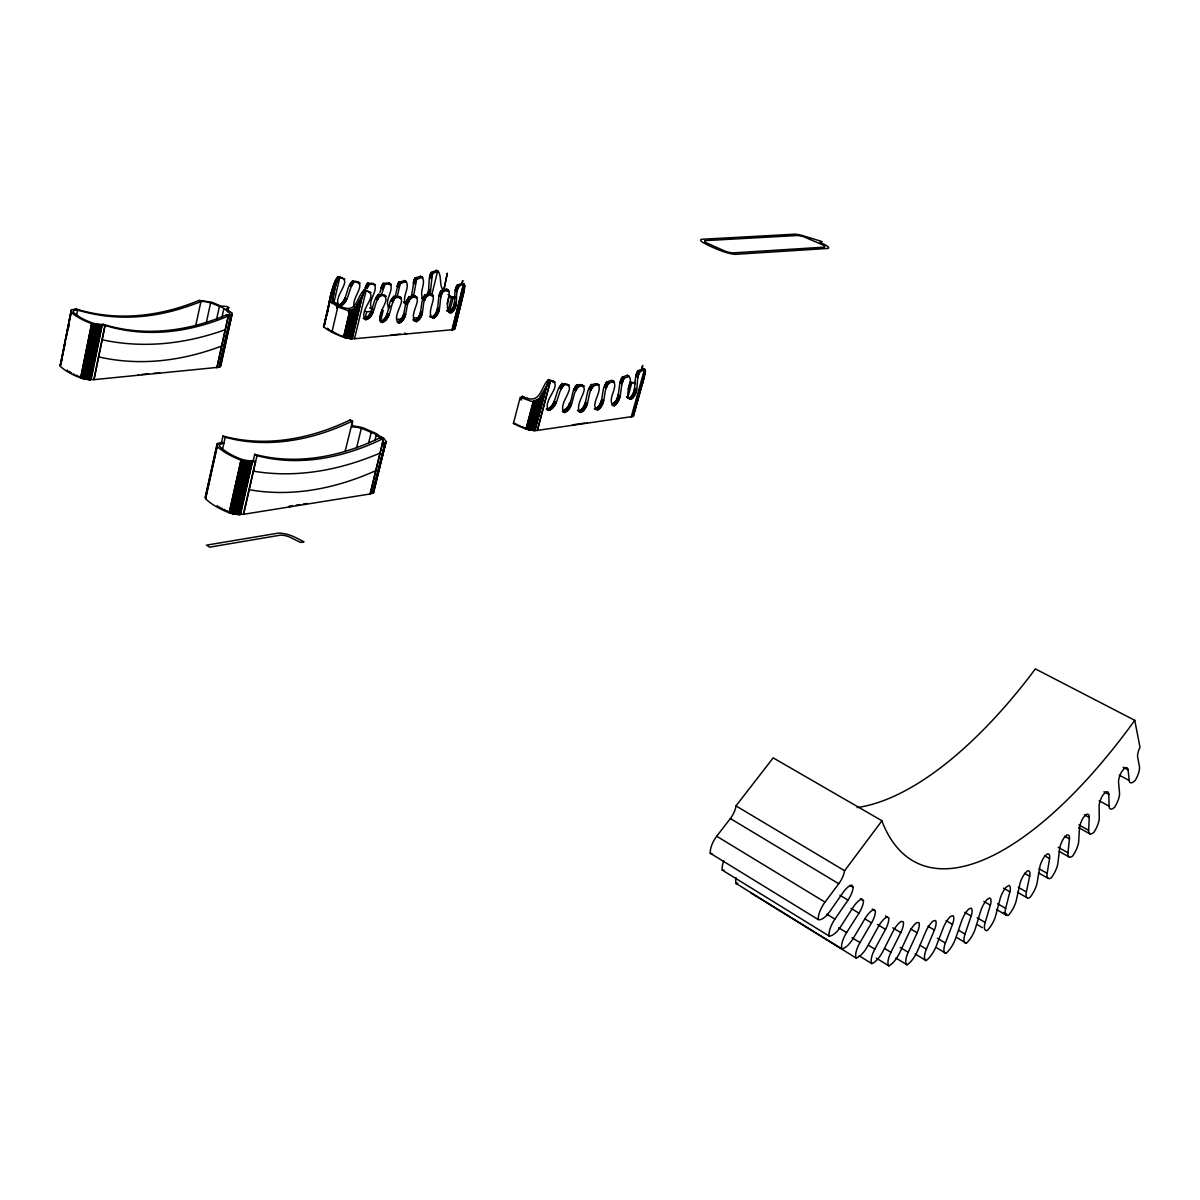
<?xml version="1.0" encoding="UTF-8"?>
<svg xmlns="http://www.w3.org/2000/svg" width="1200" height="1200" viewBox="0 0 1200 1200"><rect width="100%" height="100%" fill="white"/><g stroke="black" fill="none" stroke-linecap="round" stroke-linejoin="round"><path stroke-width="1.5" d="M395.595 297.24C389.415 304.74 392.145 318.255 382.11 322.545L380.25 321.585C391.845 318.66 385.71 294.345 397.155 297.39C409.92 297.465 389.7 316.8 399.075 323.16C410.04 318.885 403.275 299.97 413.43 297.285C424.785 296.655 406.635 316.695 416.355 321.69C427.245 316.635 418.875 297.66 430.02 294.975C439.755 294.525 423.87 314.505 433.785 318.195C442.77 312.24 437.925 299.865 442.905 291.675C457.695 285.3 440.295 309.75 451.29 312.735C462 305.97 450.285 286.695 464.1 284.01A8.04 4.02 -66.9 0 1 464.655 285.18L461.52 300.51M362.46 297.135L364.17 289.875L365.685 291.3A8.355 6.045 -59.2 0 0 362.49 295.44L355.335 308.025L349.605 310.65A10.2 6.51 -14.9 0 1 347.745 310.5L337.815 306.93L330.675 301.68A10.17 6.45 -15 0 1 330.045 300.555L330.39 295.665L335.265 280.56A8.265 4.47 -66.4 0 1 337.56 277.035M373.86 490.755L373.305 492.795L370.275 493.95L243.39 514.32L236.58 514.335L229.155 512.7A14.055 5.085 12.3 0 1 227.01 511.905L226.47 511.695A56.745 20.25 12.5 0 1 206.775 499.86L206.505 499.605A13.995 5.025 12.1 0 1 205.695 498.63L205.8 495.81M220.215 364.11A12.18 3.78 12.3 0 1 220.5 364.455L220.83 366.045L232.185 313.665L220.14 366.81L231.84 313.08A12.27 3.57 12.5 0 0 231.105 312.345L226.14 308.94L228.225 308.205A2.67 0.78 12.6 0 0 228.81 308.025M553.185 382.32L553.185 381.09L548.475 379.605L535.005 430.545L526.005 428.955A11.7 3.615 14.7 0 1 523.995 428.25L523.545 428.085A47.4 14.475 14.8 0 1 513.405 423.465L520.23 397.26L531.09 401.235A10.68 7.23 -12.2 0 0 533.085 401.415L539.175 398.685L546.87 385.545A8.775 5.805 -59.5 0 1 550.17 381.165L548.475 379.605M857.145 807.585A371.865 157.74 -64.1 0 0 1028.925 677.445L1035.345 668.895L1134.75 720.3L1140 747.255A11.925 4.005 -62.5 0 0 1137.645 757.005L1139.445 766.605A13.425 4.5 -62.3 0 1 1135.29 780.33A13.41 4.485 -62.4 0 1 1129.185 780.45L1128.105 769.86A12 4.05 -62.3 0 0 1124.16 768.585L1121.415 772.14A11.985 4.05 -62.3 0 0 1118.55 782.265L1119.525 793.02A13.5 4.545 -62.1 0 1 1114.725 807.15A13.485 4.53 -62.1 0 1 1109.07 806.145L1108.83 794.445A12.075 4.11 -62 0 0 1105.275 792.315L1102.485 795.645A12.06 4.095 -62.1 0 0 1099.11 806.115L1099.26 817.995A13.605 4.605 -61.9 0 1 1093.8 832.455A13.575 4.59 -61.9 0 1 1088.64 830.295L1089.24 817.515A12.165 4.155 -61.8 0 0 1086.105 814.53L1083.285 817.635A12.15 4.14 -61.9 0 0 1079.415 828.39L1078.695 841.35A13.71 4.68 -61.6 0 1 1072.605 856.08A13.695 4.665 -61.7 0 1 1067.97 852.75L1058.205 847.29M427.215 294.72C431.235 287.445 424.995 267.63 438.54 271.71C441.855 277.59 438.915 285.69 443.7 291.03L447.345 273.12L443.595 290.925M427.635 293.85L429.465 294.765L430.365 292.065L432.3 274.755L433.14 273.165L438.21 271.29L436.125 270.45M450.105 312.495L448.26 311.565L449.445 311.82C460.335 305.175 448.125 283.23 463.44 283.695M642.825 368.43C648.09 370.11 638.46 370.26 638.82 373.92C636.93 379.125 637.65 384.885 636.54 390.24C636.165 394.26 631.41 401.88 628.68 398.355C640.56 392.655 628.725 367.35 644.91 369.39A8.43 3.63 -66.6 0 1 645.36 370.545L642.615 383.085M1067.97 852.75L1069.455 838.95A12.27 4.215 -61.6 0 0 1066.77 835.095L1063.935 837.96A12.24 4.215 -61.7 0 0 1059.57 848.94L1057.95 862.935A13.845 4.755 -61.4 0 1 1051.23 877.875A13.815 4.74 -61.5 0 1 1047.18 873.36L1039.155 868.815M411.405 296.775L414.165 279.72L415.125 277.905L420.525 276.285C428.415 280.95 417.21 293.28 423.81 299.31M411.615 295.86L413.445 296.775L416.625 279.375L422.355 277.2M433.785 318.195L430.305 316.515L431.94 317.265C440.91 311.31 436.065 298.935 441.045 290.76L446.43 289.11L448.29 290.025M329.82 299.115L329.1 302.28M1047.18 873.36L1049.565 858.57A12.375 4.29 -61.4 0 0 1047.345 853.875L1044.51 856.455A12.36 4.275 -61.5 0 0 1039.665 867.63L1037.145 882.6A13.98 4.845 -61.2 0 1 1029.795 897.645A13.95 4.83 -61.2 0 1 1026.375 891.96L1018.305 887.325M629.505 376.245L624.27 378.18C619.125 386.745 623.175 399.315 614.28 405.795C607.635 405.33 617.655 402.24 617.325 397.77C619.725 391.11 618.435 383.34 622.215 377.16L627.435 375.225C635.85 379.995 622.83 393.285 630.18 399.225M232.275 314.31L230.985 315.54L219.315 367.2L93.84 379.65L80.61 377.91A12.915 4.155 11.3 0 1 78.675 377.205L78.21 377.025A52.2 16.59 11.5 0 1 61.14 367.035L60.93 366.825A12.87 4.11 11.2 0 1 60.285 366.03L71.37 310.005L75.69 308.865A295.305 212.88 -67.5 0 0 199.035 300.405L211.53 302.19A12.225 3.54 12.4 0 1 213.375 302.835L220.725 306.03L224.73 306.33A2.67 0.78 12.6 0 1 228.885 307.65M395.055 297.105L398.475 282.525L404.655 280.545C412.26 285.645 400.245 297.63 406.335 304.395M396.915 297.84L400.305 283.44L406.5 281.46M416.355 321.69L413.415 320.19L414.495 320.745C426.06 315.27 416.19 293.865 430.605 293.475L432.48 294.405M60.165 365.79L71.37 310.005L60.285 366.03M61.005 363.645L61.92 359.94M62.43 356.46L65.505 341.97M66.03 338.49L69.105 324L68.46 327.57M69.615 320.52L71.55 311.46M76.56 315.345L77.64 309.96L75.69 308.865M80.61 377.91L91.62 323.58A13.005 3.915 11.6 0 1 89.67 322.89L89.205 322.695A52.56 15.675 11.8 0 1 71.955 312.96L71.73 312.765A12.96 3.885 11.5 0 1 71.085 311.985L71.07 310.305M80.76 377.955L91.77 323.625L105.135 325.44A298.245 211.71 -67.3 0 0 228.18 316.08L230.91 315.57M81.075 378.06L91.935 323.685M81.24 378.105L92.25 323.775M81.555 378.195L92.415 323.82M81.72 378.24L93.225 324.06M82.53 378.465L93.39 324.105M82.695 378.51L93.72 324.195M83.025 378.6L93.885 324.24M83.19 378.645L94.215 324.315M83.52 378.72L94.38 324.36M83.685 378.765L94.725 324.435M84.015 378.84L94.89 324.48M84.195 378.87L95.235 324.555M84.36 378.915L95.565 324.63M84.69 378.975L95.745 324.66M84.87 379.02L96.075 324.735M85.2 379.08L96.255 324.765M85.38 379.11L96.42 324.81M85.545 379.14L96.765 324.87M85.875 379.215L96.93 324.9M86.055 379.23L97.275 324.96M86.385 379.29L97.44 324.99M86.565 379.32L97.785 325.05L86.895 379.365M87.06 379.395L98.295 325.125M87.405 379.44L98.46 325.14M87.57 379.47L98.805 325.2M87.9 379.5L98.97 325.215M88.08 379.53L99.3 325.26L88.41 379.56M88.575 379.575L99.795 325.32M88.905 379.62L100.125 325.35M89.22 379.635L100.29 325.365M89.385 379.65L100.62 325.395M89.715 379.68L100.785 325.41M89.88 379.695L101.1 325.425M90.195 379.71L101.265 325.44M90.345 379.71L101.58 325.455M90.825 379.74L101.895 325.485M90.975 379.74L102.045 325.485M93.84 379.65L104.925 325.455M94.05 379.635L105.135 325.44L103.17 324.315A9.885 2.985 11.6 0 1 91.05 322.5A42.315 12.645 11.7 0 1 83.175 319.005A54.885 16.365 11.8 0 1 78.99 316.56A59.025 17.58 11.8 0 1 74.055 312.915A9.36 2.805 11.5 0 1 76.725 309.99L87.435 312.66A295.485 212.805 -67.5 0 0 190.605 305.4L201.615 301.395A9.24 2.67 12.4 0 1 210.615 302.88A27.855 8.115 12.4 0 1 219.405 306.48A5.16 1.5 12.5 0 1 223.815 308.76A35.955 10.5 12.4 0 1 229.2 312.705A8.31 2.415 12.5 0 1 226.935 315L226.23 315.015A298.05 211.785 -67.3 0 1 103.17 324.315M1026.375 891.96L1029.675 876.255A12.495 4.365 -61.2 0 0 1027.95 870.705L1025.13 873A12.48 4.35 -61.3 0 0 1019.805 884.28L1016.355 900.165A14.13 4.935 -61 0 1 1008.435 915.255A14.1 4.92 -61 0 1 1005.66 908.4L1009.89 891.84A12.63 4.455 -61 0 0 1008.705 885.45L1005.915 887.415A12.615 4.44 -61.1 0 0 1000.125 898.755L995.745 915.495A14.295 5.04 -60.8 0 1 987.24 930.525A14.265 5.025 -60.9 0 1 985.17 922.485L990.345 905.16A12.78 4.545 -60.9 0 0 989.715 897.945L986.97 899.58A12.75 4.53 -60.9 0 0 980.745 910.89L975.405 928.41A14.475 5.16 -60.6 0 1 966.36 943.275L956.73 937.53M195.81 325.23L200.955 301.44M206.235 322.995L210.615 302.88M216.6 319.29L219.405 306.48M221.88 317.595L223.815 308.76M594.825 408.9C607.005 404.415 597.705 381.645 612.075 380.415C620.61 385.62 605.025 400.485 614.28 405.795M227.415 311.85L228.225 308.205M216.825 367.68L228.18 316.08M217.02 367.665L228.375 316.065L226.23 315.015M219.06 367.275L230.595 315.675M219.465 367.14L231.255 315.42M219.615 367.08L231.84 313.08M598.92 384.72C584.565 384.69 592.605 407.07 580.77 412.44L578.715 411.39C590.535 406.02 582.495 383.64 596.85 383.685C605.31 388.98 587.91 406.2 598.095 409.71C608.595 403.065 600.225 382.89 614.145 381.435M205.215 497.25L217.035 444.165L221.595 442.185L223.83 443.475L222.885 443.55A10.17 3.45 12.3 0 0 220.62 447.39A64.155 21.615 12.7 0 0 226.485 451.8A59.655 20.115 12.7 0 0 231.315 454.71A45.99 15.555 12.6 0 0 240.24 458.79A10.755 3.675 12.4 0 0 253.29 460.53L255.57 461.85L248.88 461.85L241.215 460.185A14.145 4.845 12.4 0 1 238.875 459.345L238.335 459.135A57.12 19.275 12.7 0 1 218.43 447.555L218.16 447.3A14.1 4.785 12.3 0 1 217.32 446.355L217.035 444.165M205.335 497.88L217.41 443.67M205.485 498.255L217.695 443.415M205.695 498.63L217.965 443.235M221.595 442.185L222.96 436.02A325.215 214.8 -66.1 0 0 350.16 419.955L350.355 419.925M222.63 448.86L225.21 437.31L222.96 436.02M229.155 512.7L241.035 460.14L229.335 512.76M229.68 512.865L241.395 460.245M229.86 512.925L241.74 460.35M230.025 512.97L241.92 460.41M230.385 513.075L242.1 460.455M230.565 513.135L242.46 460.56M230.745 513.18L242.64 460.62M230.925 513.225L243 460.71M231.285 513.33L243.18 460.77M231.465 513.375L243.36 460.815M231.645 513.42L243.72 460.905M232.005 513.51L243.915 460.95M232.185 513.555L244.095 460.995M232.365 513.6L244.455 461.085M232.74 513.69L244.65 461.13M232.92 513.72L244.83 461.16M233.1 513.765L245.205 461.25M233.475 513.84L245.385 461.28M233.655 513.87L245.565 461.325M233.835 513.915L245.94 461.4M234.21 513.975L246.12 461.43M234.39 514.02L246.315 461.46M234.57 514.05L246.495 461.49M234.765 514.08L246.675 461.535M234.945 514.11L246.87 461.565M235.125 514.14L247.05 461.595M235.305 514.17L247.425 461.655M235.68 514.215L247.605 461.685M235.86 514.245L247.785 461.7M236.04 514.275L248.145 461.76M236.4 514.32L248.34 461.775M236.58 514.335L248.7 461.82M236.94 514.38L248.88 461.85M237.12 514.395L249.06 461.865M237.3 514.41L249.42 461.91M249.6 461.925L237.66 514.455L249.945 461.955M238.185 514.485L250.125 461.97M238.365 514.5L250.485 462M238.71 514.515L250.65 462M238.89 514.53L250.83 462.015M239.055 514.53L251.34 462.045L239.4 514.545M239.565 514.545L251.685 462.06M239.895 514.56L252.015 462.06M240.225 514.56L252.18 462.06M240.39 514.56L252.345 462.06M253.29 460.53L254.715 454.32A328.56 213.045 -65.9 0 0 381.405 437.115L381.63 437.1M243.39 514.32L255.345 461.895M243.615 514.29L256.995 455.64A328.8 212.925 -65.9 0 0 383.655 438.36L370.275 493.95M350.76 313.47L351.48 310.41M461.865 299.985L454.92 328.68L453.78 329.595L354.525 338.73L343.35 337.125A11.19 3.255 13.4 0 1 341.625 336.51L341.19 336.345A45.36 13.065 13.5 0 1 324.855 327.78L324.63 327.6A11.16 3.225 13.3 0 1 323.91 326.91L331.515 291.615M323.64 326.55L332.535 288.315M323.82 326.805L333.495 285.39M323.91 326.91L334.185 283.41M326.79 315.72L328.05 310.035M330.045 301.695L334.905 281.4M332.16 300.525L337.92 276.555C356.025 279.405 331.035 296.475 339.465 306.33C349.89 302.85 347.61 288.825 354.39 281.805C368.61 283.14 349.71 298.8 354.75 307.725M332.1 303.645L334.935 287.505L337.335 280.8L339.9 277.545L337.92 276.555M333.78 303.21L339.78 277.5L344.79 279.18M336.63 308.265L337.455 304.77A39.525 25.035 -14.5 0 0 339.495 305.835A39.54 25.065 -14.5 0 0 341.55 306.885A30.66 19.455 -14.6 0 0 344.52 307.86A29.34 19.935 -21.5 0 0 347.07 308.415C357.405 309.51 357.585 295.11 364.305 289.92M334.365 332.565A47.385 13.635 13.6 0 1 333.36 332.025L331.92 332.145L337.815 306.93M348.315 312.015L349.125 308.565M347.67 338.22L354.585 308.79M343.5 337.17L349.74 310.65M343.77 337.245L350.055 310.635M343.92 337.29L350.205 310.62M344.205 337.38L350.52 310.575M344.34 337.425L350.835 310.53M344.625 337.5L351.15 310.485M344.91 337.575L351.315 310.455M345.195 337.65L351.645 310.365M345.345 337.695L351.975 310.26M345.63 337.77L352.305 310.155M345.93 337.845L352.47 310.095M346.065 337.875L352.815 309.945M346.365 337.935L353.175 309.75M346.65 338.01L353.34 309.66M346.95 338.07L353.7 309.465M347.085 338.1L354.075 309.195M347.385 338.16L354.45 308.91M347.82 338.25L355.035 308.34M348.105 338.295L355.455 307.86M348.39 338.355L355.905 307.245M356.13 306.87L348.675 338.4L356.625 306.09M349.11 338.46L357.105 305.28M349.395 338.505L357.6 304.455M349.68 338.55L358.08 303.615M349.95 338.58L358.335 303.195M350.1 338.595L358.815 302.34M350.37 338.625L359.31 301.455M350.64 338.655L359.805 300.57M350.925 338.685L360.3 299.67M351.18 338.715L360.78 298.74M351.45 338.73L361.275 297.81M351.72 338.745L361.77 296.88M351.975 338.76L362.25 295.92M352.23 338.775L362.49 295.44M354.525 338.73L366.06 290.835C380.565 294.51 357.39 310.455 365.565 319.8C376.425 316.665 373.2 299.925 381.315 295.26C395.01 297.195 373.305 314.55 382.11 322.545M365.01 318.675L366.645 311.805L372.165 311.37M345.105 451.455L352.575 421.14L351.645 426.945A10.02 3.255 13.4 0 1 361.29 428.4A30.225 9.9 13.4 0 1 371.16 432.54A5.595 1.815 13.5 0 1 376.2 435.21A39.03 12.81 13.3 0 1 381.285 438.765M356.625 447.765L361.29 428.4M368.595 443.115L371.16 432.54M374.91 440.505L376.2 435.21M370.065 493.995L383.655 438.36M379.83 292.515L383.175 283.365L388.845 282.96C396.36 288.525 382.695 300.84 389.385 307.965M381.03 296.025L385.02 284.295L390.69 283.875M384.795 443.565L372.33 493.395L386.085 441.6L373.71 492.345M372.735 493.2L385.26 442.455M373.005 493.02L385.35 442.59M373.365 492.75L386.01 441.345L385.395 440.295A13.32 4.35 13.5 0 0 384.495 439.395L378.645 435.33A12.435 4.05 13.5 0 0 372.42 431.91L364.155 428.22A13.26 4.305 13.4 0 0 362.1 427.485L351.825 425.64M431.55 295.905L437.58 271.365M398.55 322.845L397.215 322.215C409.17 317.58 400.32 294.81 414.855 295.995L416.715 296.94M447.06 303.9L449.22 295.185A21.87 7.86 43.5 0 1 448.005 294.48M448.05 311.46L451.62 296.925L449.22 295.185M449.34 312.9L453.255 297.18A21.885 7.86 43.5 0 0 454.875 297.81L455.4 297.945M452.025 329.91L463.47 284.07M452.19 329.895L463.635 284.055L461.61 283.155M456.915 316.695L454.815 327.93M459.105 307.935L460.86 300.93M453.78 329.595L464.76 285.615M454.08 329.475L464.79 286.56M454.38 329.325L464.565 288.555M454.71 329.04L463.935 292.17M534.24 404.355L535.08 401.175M520.95 399.69L522.255 396.27A41.445 27.825 -11.8 0 0 524.175 397.23M521.31 399.9L522.255 396.27M526.005 428.955L533.235 401.415M526.155 429L533.565 401.4M526.455 429.09L533.73 401.385M526.755 429.18L534.06 401.34M526.905 429.225L534.39 401.295M527.205 429.315L534.57 401.28M527.505 429.39L534.9 401.22M527.805 429.48L535.245 401.13M527.955 429.51L535.425 401.07M528.255 429.585L535.785 400.965L528.405 429.63M528.705 429.705L536.31 400.77M529.02 429.765L536.685 400.59M529.17 429.795L536.88 400.5M529.32 429.84L537.255 400.29M529.77 429.93L537.63 400.05M529.92 429.96L537.825 399.9M530.07 429.99L538.65 399.225M530.67 430.11L538.86 399.015M530.82 430.125L539.295 398.52M531.27 430.2L539.775 397.875M531.42 430.23L540.3 397.08M531.705 430.275L540.555 396.66M532.005 430.305L541.08 395.82M532.14 430.335L541.605 394.965M532.575 430.38L542.13 394.095M532.71 430.395L542.4 393.645M532.86 430.41L542.925 392.745M533.13 430.44L543.45 391.83M533.415 430.47L543.99 390.9M533.685 430.485L544.515 389.955M534.09 430.515L545.04 388.995M534.225 430.53L545.565 388.02M534.615 430.545L546.09 387.045M534.75 430.545L546.615 386.04M535.005 430.545L537.255 430.425L550.305 381.06M537.435 430.41L550.56 380.67C564.66 384.255 541.185 400.86 548.745 410.49C559.545 406.485 556.845 389.895 565.02 384.555C578.43 386.1 556.29 404.37 564.51 412.56C575.355 408.135 570.99 390.12 580.125 386.055C592.515 386.085 572.01 405.675 580.77 412.44M628.065 389.07L630 382.05L631.905 382.41A22.86 8.745 41.8 0 0 633.72 383.115L635.475 383.535M627.705 397.695L631.905 382.41M631.2 417.015L644.475 369.45L642.27 368.46M637.815 396.795L639.465 391.545M633.045 414.075L633.105 416.445L645.33 372.465M633.525 416.07L644.58 376.065M641.73 368.775L642.705 365.49L641.715 368.775M363.72 292.215L367.62 283.125L373.2 283.425C380.535 289.74 365.295 302.01 372.6 309.57M564.045 412.185C559.77 411.57 569.61 408.09 569.25 403.815C573.465 398.985 571.155 382.005 581.865 384.945L583.95 385.995M375.09 284.55L369.48 284.055L366.96 288.6L365.115 287.67M966.36 943.275A14.43 5.13 -60.7 0 1 965.04 934.08L971.145 916.065A12.93 4.65 -60.7 0 0 971.1 908.055L968.43 909.315A12.9 4.635 -60.7 0 0 961.785 920.55L955.485 938.73A14.655 5.28 -60.5 0 1 945.93 953.355L936.39 947.61M642.495 383.415L641.415 385.815M339.465 306.33L337.62 305.37C350.595 302.625 343.95 274.41 359.7 282.795M364.41 318.645C376.485 314.88 370.38 287.88 385.86 296.04M945.93 953.355A14.61 5.25 -60.5 0 1 945.39 943.02L952.455 924.405A13.095 4.755 -60.5 0 0 953.025 915.615L950.43 916.5A13.065 4.74 -60.6 0 0 943.38 927.555L936.135 946.335A14.85 5.415 -60.3 0 1 926.1 960.6L915.06 953.88M548.745 410.49L546.66 409.41C559.605 405.765 553.455 377.355 569.355 385.155M926.1 960.6A14.805 5.385 -60.3 0 1 926.4 949.14L934.395 930.045A13.26 4.875 -60.4 0 0 935.595 920.505L933.105 921A13.23 4.86 -60.4 0 0 925.695 931.8L917.505 951.03A15.06 5.55 -60.2 0 1 907.035 964.815L895.905 958.005M907.035 964.815A15.015 5.52 -60.2 0 1 908.19 952.29L917.115 932.835A13.425 4.995 -60.3 0 0 918.96 922.605L916.605 922.665A13.395 4.98 -60.3 0 0 908.865 933.12L899.73 952.695A15.255 5.7 -60.1 0 1 888.9 965.88L876.255 958.11M888.9 965.88A15.21 5.67 -60.1 0 1 890.94 952.32L900.78 932.64A13.605 5.13 -60.2 0 0 903.285 921.765L901.08 921.39A13.575 5.1 -60.2 0 0 893.04 931.395L883.005 951.195A15.48 5.865 -60 0 1 871.845 963.645L859.095 955.785M871.845 963.645A15.435 5.82 -60 0 1 874.815 949.125L885.525 929.355A13.785 5.265 -60.1 0 0 888.705 917.895L885.54 915.99M751.35 893.52L751.47 893.31A15.21 6.435 -59.6 0 1 751.17 892.515M751.47 893.31L856.08 957.99A15.645 5.985 -59.9 0 1 859.98 942.585L871.545 922.89A13.98 5.4 -60.1 0 0 875.4 910.905L873.57 909.63A13.935 5.37 -60.1 0 0 865.095 918.465L853.335 938.205A15.915 6.195 -59.9 0 1 841.755 948.795L736.095 883.485A15.42 6.6 -59.6 0 1 736.125 877.785M735.975 883.68L736.095 883.485A15.465 6.645 -59.5 0 0 737.835 883.17M841.755 948.795A15.855 6.15 -59.9 0 1 846.615 932.61L858.975 913.155A14.16 5.55 -60.1 0 0 863.505 900.75L861.9 898.995A14.115 5.52 -60.1 0 0 853.29 907.08L840.75 926.55A16.125 6.375 -59.9 0 1 829.08 936L722.31 870.135A15.615 6.78 -59.5 0 1 723.75 861M722.175 870.33L722.31 870.135A15.66 6.825 -59.5 0 0 723.99 870.105M829.08 936A16.08 6.33 -59.9 0 1 834.915 919.125L847.98 900.105A14.34 5.7 -60.1 0 0 853.2 887.355L851.835 885.12A14.31 5.67 -60.1 0 0 843.15 892.38L829.905 911.37A16.35 6.54 -59.9 0 1 818.235 919.56L710.295 853.26A15.825 6.975 -59.6 0 1 716.715 836.235L730.365 818.565A14.1 6.255 -59.9 0 0 735.99 805.905L773.175 757.875L881.955 820.755L883.095 823.95A382.455 146.91 -64 0 0 1128.33 729.135L1134.75 720.3M710.145 853.455L710.295 853.26A15.87 7.005 -59.6 0 0 711.885 853.5M818.235 919.56A16.29 6.51 -59.9 0 1 825.015 902.13L838.74 883.725A14.52 5.85 -60.2 0 0 844.605 870.735L881.955 820.755M60.585 363.93L60.06 365.49M548.58 379.65C541.725 385.365 541.095 400.275 530.205 398.955A30.765 22.14 -18.9 0 1 527.4 398.37M390.705 306.12L388.08 307.35M407.505 303.195L405.015 303.825M424.365 298.38L421.98 298.395L424.335 299.58M453.255 297.18L451.62 296.925M633.105 416.445L537.255 430.425M372.735 308.175L370.275 308.22L372.12 309.165M352.365 421.17L341.61 425.97A325.455 214.68 -66.1 0 1 235.23 439.635L225.21 437.31M821.79 241.815L819.975 242.295L826.2 245.43A11.745 2.52 16 0 1 828.045 248.43L735.24 254.34A12.315 2.79 15.6 0 1 723.84 251.775L723.33 251.595A49.86 11.13 15.7 0 1 703.155 242.58L702.855 242.4A12.255 2.76 15.6 0 1 701.475 239.28L795.12 234.165A11.7 2.505 16 0 1 805.8 236.595L821.91 241.515M384.555 443.67L382.425 444.225M324.6 324.54L323.46 326.16M292.605 505.755L289.02 506.325L289.92 506.85M296.175 505.185L299.745 504.615M303.315 504.045L306.885 503.46M572.52 424.86L584.865 423.09M513.405 423.465L515.16 423.465A49.515 15.105 14.8 0 0 515.535 423.675M141.555 374.49L148.485 373.815M153.69 373.305L159.675 373.245M391.185 334.965L400.335 334.14M331.92 332.145L333.36 332.025A47.355 13.62 13.5 0 1 333.015 331.845M397.17 319.365L402.645 318.915M413.595 318L419.07 317.535M401.19 297.705L399.27 296.565L393.72 296.295M364.17 289.875L371.055 292.485M888.705 917.895L886.68 917.07A13.755 5.235 -60.1 0 0 878.4 926.55L867.48 946.395A15.69 6.03 -59.9 0 1 856.08 957.99M463.38 283.665L464.07 283.98L461.985 283.14M436.305 270.45L438.06 271.305M642.63 368.445L644.91 369.39M435.75 270.465L437.715 271.35M637.95 370.545L640.005 371.55M637.725 370.905L639.78 371.91M637.38 371.565L639.435 372.57M637.065 372.225L639.105 373.23M636.78 372.9L638.82 373.92M431.31 272.265L433.14 273.165M457.2 285L459.045 285.915M431.115 272.61L432.945 273.51M456.99 285.345L458.835 286.26M636.525 373.59L638.58 374.595M430.77 273.225L432.6 274.125M456.645 285.96L458.505 286.875M636.315 374.28L638.37 375.285M430.47 273.855L432.3 274.755M456.345 286.59L458.205 287.505M636.135 374.955L638.19 375.975M636 375.63L638.055 376.635M430.215 274.5L432.045 275.4M456.075 287.25L457.935 288.165M635.91 376.29L637.965 377.295M429.99 275.16L431.82 276.06M455.85 287.91L457.71 288.825M429.795 275.805L431.625 276.72M455.655 288.57L457.515 289.485M429.66 276.465L431.49 277.365M455.52 289.23L457.365 290.145M429.555 277.11L431.385 278.01M455.4 289.875L457.26 290.79M429.495 277.755L431.325 278.655M455.34 290.52L457.2 291.435M420.525 276.285L422.61 277.605M446.43 289.11L448.53 290.445M420.765 276.705L422.805 278.07M448.725 290.895L446.67 289.515M448.89 291.405L447.15 291.015M622.215 377.16L624.27 378.18M621.855 377.745L623.91 378.765M621.51 378.405L623.565 379.425M621.18 379.08L623.25 380.1M620.895 379.755L622.95 380.775M415.125 277.905L416.97 278.82M441.045 290.76L442.905 291.675M620.655 380.445L622.71 381.465M462.195 283.14L463.935 284.01M414.795 278.46L416.625 279.375M440.7 291.315L442.575 292.245M414.465 279.075L416.295 279.99M440.37 291.945L442.23 292.86M620.43 381.135L622.5 382.17M634.62 388.32L636.66 389.34M620.265 381.825L622.32 382.845M414.165 279.72L415.995 280.62M440.07 292.575L441.93 293.505M634.485 389.235L636.54 390.24M620.13 382.5L622.185 383.52M413.895 280.365L415.725 281.28M439.8 293.235L441.66 294.165M634.29 390.165L636.33 391.185M413.67 281.025L415.5 281.925M439.575 293.895L441.435 294.825M634.02 391.11L636.06 392.13M413.475 281.685L415.32 282.585M439.38 294.555L441.24 295.485M428.79 289.38L430.62 290.28M454.575 302.205L456.42 303.12M612.075 380.415L614.25 381.735M413.34 282.345L415.17 283.245M439.23 295.23L441.09 296.145M614.385 382.23L612.195 380.7M633.675 392.055L635.73 393.075M428.7 290.25L430.53 291.165M454.47 303.09L456.33 304.005M612.42 381.765L614.49 382.785M413.235 282.99L415.065 283.905M439.125 295.875L440.985 296.805M428.535 291.15L430.365 292.065M454.305 303.99L456.165 304.905M633.285 393L635.325 394.02M428.31 292.065L430.125 292.965M454.065 304.905L455.925 305.82M632.835 393.915L634.875 394.935M430.605 293.475L432.6 294.705M430.74 293.775L432.765 295.2M606.675 381.795L608.73 382.815M428.01 292.965L429.825 293.88M453.765 305.805L455.61 306.735M632.325 394.8L634.365 395.82M432.9 295.74L430.905 294.27M606.45 382.125L608.52 383.145M453.39 306.705L455.25 307.635M606.06 382.755L608.13 383.79M631.77 395.64L633.825 396.66M605.715 383.415L607.77 384.45M452.97 307.575L454.815 308.505M631.185 396.435L633.225 397.455M605.385 384.09L607.455 385.125M399.06 281.61L400.89 282.525M425.025 294.585L426.885 295.515M452.475 308.43L454.335 309.345M630.57 397.17L632.61 398.19M605.1 384.78L607.17 385.815M398.835 281.925L400.68 282.84M424.8 294.9L426.675 295.83M629.925 397.83L631.965 398.85M604.845 385.47L606.915 386.505M398.475 282.525L400.305 283.44M424.44 295.5L426.3 296.43M451.95 309.225L453.795 310.155M626.505 396.63L628.545 397.65M628.875 398.175L626.82 397.155L627.645 397.95M604.635 386.175L606.705 387.195M628.68 398.355L631.305 399.435M398.13 283.14L399.975 284.07M424.095 296.13L425.955 297.06M451.365 309.975L453.21 310.89M604.47 386.865L606.525 387.9M397.83 283.785L399.675 284.7M423.795 296.775L425.655 297.705M450.75 310.65L452.595 311.58M596.85 383.685L598.98 384.93M397.575 284.445L399.405 285.36M423.525 297.435L425.385 298.365M618.09 394.92L620.145 395.955M450.105 311.28L451.95 312.195M397.35 285.105L399.18 286.02M423.3 298.095L425.16 299.025M617.895 395.865L619.95 396.885M448.68 311.415L446.835 310.485L447.735 311.295M449.445 311.82L451.29 312.735M397.155 285.765L399 286.68M421.5 298.035L424.965 299.7M447.255 310.935L450.69 312.66M617.64 396.81L619.695 397.845M397.02 286.425L398.85 287.355M422.955 299.43L424.815 300.36M591.405 384.39L593.475 385.425M388.845 282.96L390.75 284.085M414.855 295.995L416.79 297.135M591.255 384.6L593.325 385.635M617.325 397.77L619.365 398.79M411.765 294.96L413.595 295.875M437.595 307.905L439.44 308.85M390.885 284.625L388.92 283.17M416.91 297.675L414.915 296.205M590.85 385.215L592.92 386.25M389.145 284.28L390.975 285.195M616.935 398.715L618.99 399.735M437.43 308.82L439.29 309.75M590.46 385.845L592.53 386.895M616.485 399.645L618.54 400.665M437.22 309.735L439.065 310.665M590.1 386.52L592.17 387.555M383.175 283.365L385.02 284.295M409.2 296.445L411.075 297.375M589.77 387.195L591.84 388.245M383.025 283.56L384.87 284.475M409.05 296.64L410.925 297.57M436.92 310.65L438.78 311.58M615.99 400.545L618.045 401.565M589.485 387.885L591.555 388.935M382.62 284.13L384.465 285.06M408.645 297.21L410.52 298.155M436.56 311.565L438.42 312.495M615.45 401.4L617.49 402.435M589.23 388.59L591.3 389.625M382.26 284.73L384.09 285.66M408.27 297.825L410.145 298.77M581.865 384.945L583.98 386.19M436.14 312.45L437.985 313.38M589.02 389.295L591.09 390.33M614.85 402.21L616.905 403.245M381.915 285.36L383.76 286.29M407.925 298.455L409.8 299.4M381.615 286.005L383.445 286.935M407.625 299.115L409.5 300.045M435.66 313.305L437.52 314.235M614.235 402.96L616.29 403.995M381.345 286.665L383.19 287.595M407.355 299.775L409.23 300.72M576.555 384.915L578.64 385.965M613.59 403.635L615.63 404.67M576.39 385.11L578.475 386.16M435.135 314.115L436.98 315.045M381.12 287.34L382.965 288.255M407.13 300.435L408.99 301.38M575.955 385.71L578.025 386.745M612.915 404.25L614.97 405.285M373.335 284.205L375.18 285.135M380.94 288L382.77 288.93M399.27 296.565L401.28 298.29M406.935 301.11L408.81 302.055M434.55 314.88L436.41 315.81M575.535 386.325L577.605 387.375M601.665 399.6L603.72 400.635M401.31 298.89L399.405 297.345M433.935 315.585L435.795 316.515M575.145 386.97L577.215 388.02M601.425 400.56L603.48 401.595M367.62 283.125L369.48 284.055M433.29 316.215L435.15 317.16M574.785 387.645L576.855 388.695M367.47 283.305L369.315 284.235M393.555 296.475L395.43 297.42M601.11 401.52L603.165 402.555M403.35 301.92L405.18 302.835M574.455 388.335L576.54 389.385M367.035 283.86L368.88 284.79M393.12 297.03L394.995 297.975M432.63 316.785L434.475 317.715M405.495 303.435L404.055 303.03M429.87 316.08L431.715 317.01M574.17 389.025L576.24 390.075M600.735 402.465L602.79 403.515M366.63 284.445L368.475 285.375M392.715 297.615L394.59 298.575M420.645 311.73L422.505 312.675M430.8 316.86L432.66 317.79M562.245 383.34L564.33 384.39M561.96 383.625L564.045 384.69M573.915 389.73L575.985 390.78M366.255 285.045L368.1 285.975M392.34 298.23L394.215 299.19M600.3 403.41L602.355 404.445M420.435 312.66L422.295 313.605M561.495 384.195L563.58 385.245M365.91 285.675L367.755 286.62M391.995 298.875L393.87 299.82M561.045 384.78L563.13 385.845M599.805 404.325L601.86 405.36M357.84 281.865L359.745 283.11M383.985 295.095L385.92 296.355M420.15 313.575L422.01 314.52M553.185 381.09L555.285 382.155M365.61 286.335L367.455 287.265M391.68 299.535L393.555 300.48M359.79 283.725L357.9 282.18M560.625 385.41L562.71 386.46M599.265 405.195L601.32 406.245M365.34 286.995L367.185 287.925M391.41 300.195L393.285 301.14M419.805 314.505L421.665 315.435M352.545 280.875L354.39 281.805M378.705 294.12L380.58 295.08M560.235 386.055L562.32 387.12M352.26 281.145L354.12 282.075M378.435 294.39L380.31 295.35M391.185 300.87L393.06 301.815M598.68 406.02L600.735 407.07M419.385 315.39L421.245 316.335M559.875 386.745L561.96 387.795M351.81 281.655L353.655 282.6M377.97 294.915L379.845 295.875M598.05 406.8L600.105 407.835M418.92 316.26L420.78 317.205M559.545 387.435L561.63 388.485M351.375 282.21L353.22 283.155M377.535 295.47L379.41 296.43M559.26 388.14L561.345 389.19M597.405 407.49L599.46 408.54M350.955 282.795L352.815 283.74M377.13 296.07L379.005 297.015M418.395 317.1L420.255 318.03M585.465 402.255L587.535 403.305M350.58 283.41L352.44 284.355M376.74 296.685L378.63 297.645M596.73 408.12L598.785 409.17M417.825 317.88L419.67 318.81M585.165 403.23L587.235 404.28M596.04 408.66L598.095 409.71M350.235 284.055L352.095 284.985M376.395 297.33L378.285 298.29M417.21 318.6L419.07 319.545M594.345 408.6L597.405 410.16M349.935 284.7L351.78 285.645M376.095 297.99L377.97 298.95M584.805 404.19L586.86 405.24M416.565 319.245L418.41 320.19M349.665 285.375L351.51 286.32M375.81 298.665L377.7 299.625M584.37 405.15L586.425 406.2M403.845 313.605L405.705 314.55M415.89 319.83L417.75 320.775M415.2 320.34L417.045 321.285M583.89 406.065L585.945 407.115M403.575 314.535L405.435 315.48M412.95 319.77L414.81 320.715M583.35 406.965L585.405 408.015M403.23 315.465L405.09 316.41M582.765 407.805L584.82 408.855M402.825 316.38L404.7 317.325M582.135 408.6L584.205 409.65M402.36 317.25L404.235 318.21M569.595 402.84L571.665 403.905M581.49 409.32L583.545 410.37M401.85 318.105L403.71 319.05M569.25 403.815L571.32 404.88M580.815 409.965L582.87 411.015M401.28 318.9L403.14 319.845M568.83 404.79L570.9 405.84M580.11 410.52L582.18 411.585M400.665 319.635L402.525 320.58M579.42 411L581.475 412.065M577.395 410.205L579.45 411.27M568.35 405.72L570.42 406.785M579.84 411.75L578.22 411.09M387.3 313.47L389.175 314.415M400.02 320.31L401.88 321.255M567.81 406.635L569.88 407.685M386.97 314.4L388.845 315.36M399.345 320.91L401.205 321.87M567.225 407.49L569.295 408.555M386.58 315.33L388.455 316.275M398.64 321.435L400.5 322.38M554.19 401.295L556.26 402.36M397.935 321.87L399.795 322.815M566.61 408.3L568.68 409.35M369.855 307.725L371.685 308.67M386.13 316.215L387.99 317.175M553.77 402.27L555.855 403.335M565.95 409.035L568.02 410.1M385.62 317.07L387.48 318.03M553.305 403.23L555.39 404.295M565.275 409.71L567.345 410.76M385.05 317.895L386.91 318.84M552.78 404.145L554.85 405.21M345.06 297.885L346.905 298.83M371.145 311.265L373.02 312.225M564.57 410.295L566.64 411.36M384.435 318.645L386.31 319.605M563.865 410.79L565.935 411.855M344.685 298.815L346.53 299.76M370.77 312.195L372.645 313.17M552.195 405.03L554.28 406.095M586.635 422.835L587.46 423.255M383.79 319.335L385.65 320.295M563.145 411.195L565.215 412.26M551.58 405.855L553.65 406.92M562.44 411.51L564.51 412.56M344.235 299.715L346.08 300.66M370.32 313.11L372.195 314.07M383.1 319.965L384.975 320.925M365.55 311.25L366.645 311.805M550.92 406.605L553.005 407.685M343.74 300.585L345.57 301.53M369.81 313.98L371.685 314.94M382.41 320.505L384.27 321.465M550.23 407.295L552.315 408.375M381.69 320.955L383.55 321.915M343.17 301.41L345.015 302.355M369.255 314.82L371.13 315.78M404.715 333.075L406.575 334.02M549.525 407.91L551.61 408.975M380.97 321.315L382.83 322.275M342.57 302.175L344.415 303.12M368.64 315.585L370.515 316.545M548.805 408.435L550.89 409.5M548.085 408.855L550.17 409.92M341.925 302.88L343.77 303.825M367.995 316.305L369.87 317.265M547.365 409.185L549.45 410.25M546.24 408.945L548.325 410.025M341.235 303.51L343.08 304.455M367.305 316.935L369.18 317.91M340.53 304.065L342.375 305.01M366.6 317.505L368.475 318.465M339.81 304.53L341.655 305.49M365.88 317.97L367.755 318.945M336.15 303.015L337.995 303.96M339.075 304.905L340.92 305.865M365.145 318.36L367.02 319.335M338.34 305.19L340.185 306.15M366.285 319.62L363.225 318.375M1123.14 767.235L1128.105 769.86M1119.3 775.185L1129.185 780.45M199.035 300.405L201.165 301.425M1103.94 791.805L1108.83 794.445M1099.185 800.79L1109.07 806.145M1084.35 814.83L1089.24 817.515M350.16 419.955L352.575 421.14M381.405 437.115L383.865 438.33M1078.905 824.925L1088.64 830.295M1078.605 827.595L1089.945 833.85M1064.55 836.22L1069.455 838.95M1059.18 851.415L1068.93 856.875M1044.72 855.855L1049.565 858.57M1038.39 872.82L1048.17 878.37M1024.815 873.48L1029.675 876.255M138.09 374.82L138.87 375.27M1017.705 892.35L1027.35 897.915M254.715 454.32L256.995 455.64M1003.485 888.135L1009.89 891.84M997.56 903.675L1005.66 908.4M1003.59 912.435L1006.815 914.31M983.895 901.395L990.345 905.16M996.45 909.435L1006.14 915.09M977.16 917.775L985.17 922.485M964.77 912.315L971.145 916.065M977.67 924.87L982.455 927.705M946.035 920.595L952.455 924.405M958.695 930.315L965.04 934.08M735.99 805.905L844.605 870.735M928.035 926.235L934.395 930.045M849.99 885.42L853.2 887.355M937.41 938.22L945.39 943.02M730.365 818.565L838.74 883.725M860.325 898.83L863.505 900.75M910.71 928.965L917.115 932.835M872.205 908.985L875.4 910.905M839.97 895.275L847.98 900.105M892.83 927.84L900.78 932.64M920.055 945.3L926.4 949.14M851.04 908.355L858.975 913.155M877.635 924.57L885.525 929.355M865.17 919.02L871.545 922.89M900.195 947.43L908.19 952.29M716.715 836.235L825.015 902.13M884.595 948.45L890.94 952.32M826.905 914.235L834.915 919.125M868.5 945.27L874.815 949.125M838.71 927.75L846.615 932.61M852.03 937.71L859.98 942.585M449.67 296.37L450.525 296.925A9.24 6.9 -58.2 0 0 452.595 297.705L453.39 297.795A3 2.025 -17.3 0 1 454.41 297.405L454.5 297.375A2.055 1.47 -24.6 0 1 455.4 297.225M436.5 270.45L436.545 270.495A7.965 5.655 -60.4 0 1 437.415 271.8M462.33 283.125L463.02 284.91M642.96 368.415L643.365 369.18M332.91 300.21L333.81 301.59A29.34 19.935 -21.5 0 0 335.28 303.15A30.66 19.545 -15.3 0 0 337.35 304.83M627.435 375.225L627.825 376.11M404.655 280.545L404.97 281.34M335.055 332.91A47.385 13.635 13.6 0 0 335.4 333.09A36.495 10.53 13.5 0 0 336.525 333.63M352.2 337.815A8.52 2.475 13.4 0 1 349.89 337.785M346.23 337.23A8.52 2.475 13.4 0 1 343.485 336.465M342.63 336.165A36.495 10.53 13.5 0 1 340.71 335.43M338.865 334.665A36.495 10.53 13.5 0 1 337.68 334.14M331.65 331.125A47.355 13.62 13.5 0 1 331.32 330.945A36.495 10.515 13.5 0 1 330.855 330.675M329.52 329.865A36.495 10.515 13.5 0 1 328.68 329.325M328.29 329.04A36.495 10.515 13.5 0 1 327.165 328.23M430.095 317.01A7.215 2.01 14 0 1 432.405 317.445M516.69 424.26A49.515 15.105 14.8 0 0 517.065 424.455A38.13 11.67 14.8 0 0 517.68 424.755M523.53 427.275A38.13 11.67 14.8 0 1 522.18 426.735M520.2 425.895A38.13 11.67 14.8 0 1 518.925 425.325M532.455 429.48A8.895 2.745 14.7 0 1 528.72 428.94M525.825 428.145A8.895 2.745 14.7 0 1 524.91 427.815M527.43 398.325A32.13 21.6 -12 0 1 524.22 397.2M634.32 382.335A2.145 1.62 -21.6 0 1 634.905 383.43M71.505 372.81A54.51 17.31 11.5 0 1 71.145 372.6M70.095 371.97A54.51 17.31 11.5 0 1 69.09 371.34M80.055 376.77A42.015 13.38 11.5 0 1 78.645 376.215M77.265 375.63A42.015 13.38 11.5 0 1 75.945 375.045M74.04 374.145A42.015 13.38 11.5 0 1 73.425 373.83M225.18 329.715A374.55 267.135 -69 0 1 102.21 339.765M221.58 346.035A352.2 250.68 -67.9 0 1 98.7 356.91M67.65 370.395A58.62 18.615 11.6 0 1 67.2 370.095M91.29 378.585A9.825 3.15 11.3 0 1 88.44 378.6M83.055 377.73A9.825 3.15 11.3 0 1 82.005 377.445M382.59 439.95A9.03 2.955 13.5 0 1 382.425 442.5M375.765 470.655A388.5 252.465 -66.4 0 1 249.225 489.705M380.055 453.075A413.355 269.46 -67.3 0 1 253.455 471.165M227.58 510.975A45.675 16.335 12.4 0 1 226.785 510.645M225.255 509.97A45.675 16.335 12.4 0 1 223.755 509.295M222.3 508.59A45.675 16.335 12.4 0 1 221.58 508.245M220.2 507.525A45.675 16.335 12.4 0 1 219.525 507.165A59.25 21.135 12.5 0 1 219.105 506.925M217.86 506.175A59.25 21.135 12.5 0 1 217.05 505.68M230.55 512.055A10.68 3.87 12.2 0 1 229.44 511.695M704.655 241.395A8.13 1.83 15.6 0 0 706.11 242.685L725.205 251.205A8.16 1.845 15.6 0 0 732.675 252.9L824.46 247.14A7.785 1.665 16 0 0 824.61 247.065M704.805 240.795A8.13 1.83 15.6 0 1 705.135 240.63L797.61 235.5A7.755 1.665 16 0 1 804.63 237.105L823.215 245.16A7.785 1.665 16 0 1 824.775 246.42M382.095 309.945L379.635 320.175L380.73 320.745L383.19 310.5L382.095 309.945M462.735 280.65L461.79 284.13L462.735 280.65M645.435 370.98L632.835 416.595L645.435 371.145M303.765 541.845L300.54 542.415L289.32 536.91A9.435 3.48 12.7 0 0 280.5 535.14L209.685 547.155L206.415 545.16L278.175 533.13A14.235 5.265 12.7 0 1 291.6 535.785L292.14 536.01A59.4 22.245 12.5 0 1 303.765 541.845"/></g></svg>
